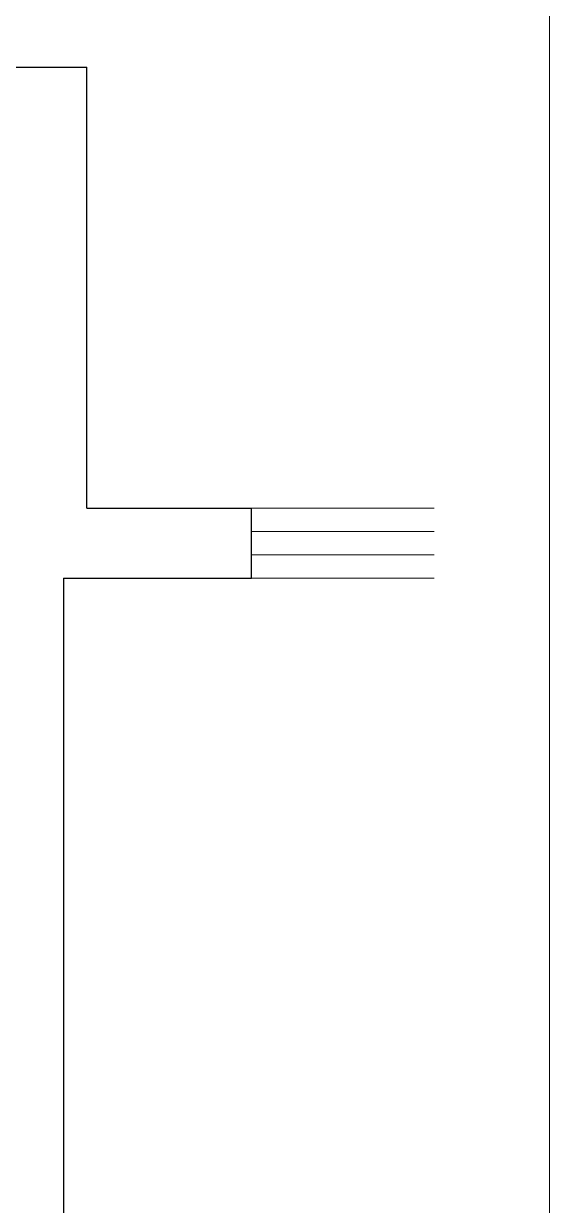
# Model space of a CAD drawing. Header units: inches. Extents: x -189347 to -188565, y -48525 to -47011.
# Drawn here: x -188704.6 to -188625.6, y -47494.6 to -47317.1 of the extents above; entities that cross this region are included whole.
import ezdxf

# ---------------------------------------------------------------- set-up
doc = ezdxf.new("R2010")
doc.units = ezdxf.units.IN
doc.header["$LTSCALE"] = 25
doc.header["$MEASUREMENT"] = 0
for name, color, linetype, lineweight in [('PP-OUTER', 180, 'Continuous', 18), ('PP-WALL', 7, 'Continuous', 30), ('WINDOW', 7, 'Continuous', 5)]:
    doc.layers.add(name, color=color, linetype=linetype, lineweight=lineweight)

msp = doc.modelspace()

# ---------------------------------------------------------------- linework, layer by layer
at = {"layer": 'PP-OUTER', "ltscale": 30}
msp.add_lwpolyline([(-189346.6754, -47010.5114), (-188625.6227, -47010.5114), (-188625.6227, -48524.6433), (-189346.6754, -48524.6433)], close=True, dxfattribs=at)
at = {"layer": 'PP-WALL', "color": 5, "ltscale": 10}
for p, q in [((-188706.6054, -47323.627), (-188695.1054, -47323.627)), ((-188695.1054, -47389.877), (-188695.1054, -47323.627)), ((-188695.1054, -47389.877), (-188670.3554, -47389.877)), ((-188670.3554, -47400.377), (-188670.3554, -47389.877)), ((-188698.6054, -47400.377), (-188698.6054, -47648.377)), ((-188698.6054, -47400.377), (-188670.3554, -47400.377))]:
    msp.add_line(p, q, dxfattribs=at)
at = {"layer": 'WINDOW', "ltscale": 10}
for p, q in [((-188670.3554, -47389.877), (-188642.9504, -47389.877)), ((-188670.3554, -47393.377), (-188642.9504, -47393.377)), ((-188670.3554, -47396.877), (-188642.9504, -47396.877)), ((-188670.3554, -47400.377), (-188642.9504, -47400.377))]:
    msp.add_line(p, q, dxfattribs=at)

doc.saveas('drawing.dxf')
